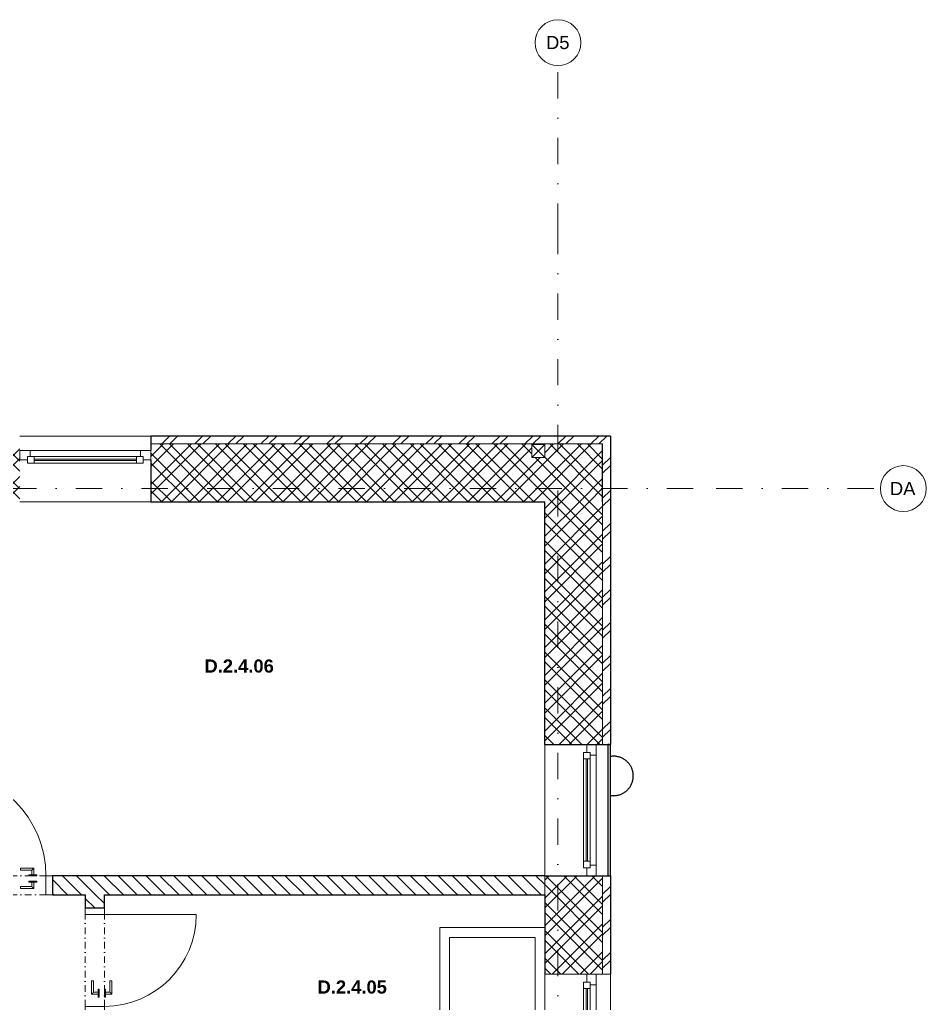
# Model space of a CAD drawing. Header units: millimetres. Extents: x -8379 to 45022, y 54514 to 72403.
# Drawn here: x 17798 to 24704, y 64908 to 72403 of the extents above; entities that cross this region are included whole.
import ezdxf

# ---------------------------------------------------------------- set-up
doc = ezdxf.new("R2010")
doc.units = ezdxf.units.MM
doc.linetypes.add('UDL_2NP_D$0$HA_DashDot_10mm-S3mm', pattern=[500, 200, -150, 0, -150])
doc.linetypes.add('UDL_2NP_D$0$HA_DashDot_2_2mm-S0_6mm', pattern=[110, 50, -30, 0, -30])
for name, color, linetype, lineweight in [('UDL_2NP_D$0$A-AREA-____-IDEN', 252, 'Continuous', 9), ('UDL_2NP_D$0$A-DOOR-____-MCUT', 252, 'UDL_2NP_D$0$HA_DashDot_2_2mm-S0_6mm', 9), ('UDL_2NP_D$0$A-DOOR-____-OTLN', 252, 'Continuous', 9), ('UDL_2NP_D$0$A-DOOR-FRAM-MCUT', 252, 'Continuous', 9), ('UDL_2NP_D$0$A-FLOR-HRAL-MCUT', 252, 'Continuous', 25), ('UDL_2NP_D$0$A-FLOR-HRAL-OTLN', 252, 'Continuous', 9), ('UDL_2NP_D$0$A-GENM-____-OTLN', 252, 'Continuous', 9), ('UDL_2NP_D$0$A-GLAZ-____-MCUT', 252, 'Continuous', 5), ('UDL_2NP_D$0$A-GLAZ-____-OTLN', 252, 'Continuous', 5), ('UDL_2NP_D$0$A-WALL-____-MCUT', 252, 'Continuous', 9), ('UDL_2NP_D$0$A-WALL-____-OTLN', 252, 'Continuous', 9), ('UDL_2NP_D$0$A-WALL-____-PATT', 252, 'Continuous', 25), ('UDL_2NP_D$0$I-WALL-____-MCUT', 252, 'Continuous', 25), ('UDL_2NP_D$0$I-WALL-____-OTLN', 252, 'Continuous', 9), ('UDL_2NP_D$0$M-HVAC-DUCT-OTLN', 252, 'Continuous', 9), ('UDL_2NP_D$0$P-SANR-FIXT-OTLN', 252, 'Continuous', 9), ('UDL_2NP_D$0$S-GRID-____-IDEN', 252, 'Continuous', 9), ('UDL_2NP_D$0$S-GRID-____-OTLN', 252, 'Continuous', 5)]:
    doc.layers.add(name, color=color, linetype=linetype, lineweight=lineweight)
doc.styles.add('UDL_2NP_D$0$Arial_1', font='arial.ttf', dxfattribs={"height": 100})
doc.styles.add('UDL_2NP_D$0$Arial_B', font='arialbd.ttf', dxfattribs={"height": 100})
pattern_1 = [(45, (0, 0), (-106.06602, 106.06602), []), (45, (75, 0), (-106.06602, 106.06602), []), (315, (0, 0), (106.06602, 106.06602), []), (315, (75, 0), (106.06602, 106.06602), [])]
pattern_2 = [(45, (0, 0), (-125.7236, 125.7236), []), (45, (0, 190.5), (-125.7236, 125.7236), [])]
pattern_3 = [(135, (0, 0), (-53.03301, -53.03301), [])]

# ---------------------------------------------------------------- blocks, each defined once
blk = doc.blocks.new('UDL_2NP_D$0$HA_WD_SinglePanel - 1000x1500-1388170-UDL_2NP-D')
at = {"layer": 'UDL_2NP_D$0$A-GLAZ-____-MCUT'}
for p, q in [((-500, 170), (-500, 100)), ((-420, 170), (-500, 170)), ((-420, 125), (-420, 170)), ((500, 170), (420, 170)), ((420, 170), (420, 125)), ((500, 100), (500, 170)), ((-500, 100), (-440, 100)), ((-440, 75), (-440, 125)), ((-440, 125), (-390, 125)), ((-390, 75), (-440, 75)), ((-390, 125), (-390, 75)), ((390, 105), (-390, 105)), ((390, 95), (-390, 95)), ((390, 75), (390, 125)), ((390, 125), (440, 125)), ((440, 75), (390, 75)), ((440, 125), (440, 75)), ((440, 100), (500, 100))]:
    blk.add_line(p, q, dxfattribs=at)
at = {"layer": 'UDL_2NP_D$0$A-GLAZ-____-OTLN'}
for p, q in [((420, 170), (-420, 170)), ((440, 125), (-440, 125)), ((-440, 75), (-440, 125)), ((-440, 75), (440, 75)), ((390, 125), (-390, 125)), ((390, 75), (-390, 75)), ((440, 125), (440, 75))]:
    blk.add_line(p, q, dxfattribs=at)
blk = doc.blocks.new('UDL_2NP_D$0$HA_WD_SinglePanel - 1000x2100-1388051-UDL_2NP-D')
at = {"layer": 'UDL_2NP_D$0$A-GLAZ-____-MCUT'}
for p, q in [((-420, 170), (-500, 170)), ((-420, 125), (-420, 170)), ((500, 170), (420, 170)), ((420, 170), (420, 125)), ((-500, 100), (-440, 100)), ((-440, 75), (-440, 125)), ((-440, 125), (-390, 125)), ((-390, 75), (-440, 75)), ((-390, 125), (-390, 75)), ((390, 105), (-390, 105)), ((390, 95), (-390, 95)), ((390, 75), (390, 125)), ((390, 125), (440, 125)), ((440, 75), (390, 75)), ((440, 125), (440, 75)), ((440, 100), (500, 100))]:
    blk.add_line(p, q, dxfattribs=at)
at = {"layer": 'UDL_2NP_D$0$A-GLAZ-____-OTLN'}
for p, q in [((420, 170), (-420, 170)), ((440, 125), (-440, 125)), ((-440, 75), (-440, 125)), ((-440, 75), (440, 75)), ((390, 125), (-390, 125)), ((390, 75), (-390, 75)), ((440, 125), (440, 75))]:
    blk.add_line(p, q, dxfattribs=at)
blk = doc.blocks.new('UDL_2NP_D$0$HA_WD_SinglePanel - 625x1000-1388367-UDL_2NP-D')
at = {"layer": 'UDL_2NP_D$0$A-GLAZ-____-MCUT'}
for p, q in [((-312.5, 170), (-312.5, 100)), ((-232.5, 170), (-312.5, 170)), ((-232.5, 125), (-232.5, 170)), ((312.5, 170), (232.5, 170)), ((232.5, 170), (232.5, 125)), ((312.5, 100), (312.5, 170)), ((-312.5, 100), (-252.5, 100)), ((-252.5, 75), (-252.5, 125)), ((-252.5, 125), (-202.5, 125)), ((-202.5, 75), (-252.5, 75)), ((-202.5, 125), (-202.5, 75)), ((202.5, 105), (-202.5, 105)), ((202.5, 95), (-202.5, 95)), ((202.5, 75), (202.5, 125)), ((202.5, 125), (252.5, 125)), ((252.5, 75), (202.5, 75)), ((252.5, 125), (252.5, 75)), ((252.5, 100), (312.5, 100))]:
    blk.add_line(p, q, dxfattribs=at)
at = {"layer": 'UDL_2NP_D$0$A-GLAZ-____-OTLN'}
for p, q in [((232.5, 170), (-232.5, 170)), ((252.5, 125), (-252.5, 125)), ((-252.5, 75), (-252.5, 125)), ((-252.5, 75), (252.5, 75)), ((202.5, 125), (-202.5, 125)), ((202.5, 75), (-202.5, 75)), ((252.5, 125), (252.5, 75))]:
    blk.add_line(p, q, dxfattribs=at)
blk = doc.blocks.new('UDL_2NP_D$0$HA_DR_Single_Swing_Solid - In_800x2100-1516474-UDL_2NP-D')
at = {"layer": 'UDL_2NP_D$0$A-DOOR-____-MCUT'}
for p, q in [((-400, 72.5), (400, 72.5)), ((-400, -72.5), (400, -72.5))]:
    blk.add_line(p, q, dxfattribs=at)
at = {"layer": 'UDL_2NP_D$0$A-DOOR-____-OTLN'}
for p, q in [((-307.5, 25), (-307.5, -24.5)), ((-205, 25), (-307.5, 25)), ((-292.5, -24.5), (-292.5, 10)), ((-292.5, 10), (-205, 10)), ((-205, 25), (-205, 10)), ((-330, -24.5), (-270, -24.5)), ((-330, -24.5), (-330, -32.5)), ((-270, -32.5), (-330, -32.5)), ((-330, -72.5), (-270, -72.5)), ((-330, -72.5), (-330, -80.5)), ((-270, -32.5), (-270, -24.5)), ((-270, -80.5), (-270, -72.5)), ((-270, -80.5), (-330, -80.5)), ((-307.5, -80.5), (-307.5, -130)), ((-307.5, -130), (-205, -130)), ((-292.5, -115), (-292.5, -80.5)), ((-205, -115), (-292.5, -115)), ((-205, -115), (-205, -130))]:
    blk.add_line(p, q, dxfattribs=at)
at = {"layer": 'UDL_2NP_D$0$A-DOOR-____-OTLN', "lineweight": 5}
blk.add_line((400, -872.5), (400, -72.5), dxfattribs=at)
blk.add_arc((400, -72.5), 800, 180, 270, dxfattribs=at)
at = {"layer": 'UDL_2NP_D$0$A-DOOR-____-OTLN'}
for points in [[(-292.5, 10), (-292.5, 10), (-292.6, 10.1), (-293.1, 10.6), (-293.5, 11), (-293.9, 11.4), (-294.4, 11.9), (-294.8, 12.3), (-295.4, 12.9), (-296.1, 13.6), (-296.7, 14.2), (-297.1, 14.6), (-297.6, 15.1), (-298.1, 15.6), (-298.5, 16), (-299, 16.5), (-299.5, 17), (-300, 17.5), (-300.5, 18), (-301, 18.5), (-301.5, 19), (-301.9, 19.4), (-302.4, 19.9), (-302.9, 20.4), (-303.3, 20.8), (-303.8, 21.3), (-304.2, 21.7), (-304.7, 22.2), (-305.2, 22.7), (-305.6, 23.1), (-306.1, 23.6), (-306.5, 24), (-306.9, 24.4), (-307.4, 24.9), (-307.5, 25), (-307.5, 25)], [(-307.5, -130), (-307.5, -130), (-307.4, -129.9), (-306.9, -129.4), (-306.5, -129), (-306.1, -128.6), (-305.6, -128.1), (-305.2, -127.7), (-304.6, -127.1), (-303.9, -126.4), (-303.3, -125.8), (-302.9, -125.4), (-302.4, -124.9), (-301.9, -124.4), (-301.5, -124), (-301, -123.5), (-300.5, -123), (-300, -122.5), (-299.5, -122), (-299, -121.5), (-298.5, -121), (-298.1, -120.6), (-297.6, -120.1), (-297.1, -119.6), (-296.7, -119.2), (-296.2, -118.7), (-295.8, -118.3), (-295.3, -117.8), (-294.8, -117.3), (-294.4, -116.9), (-293.9, -116.4), (-293.5, -116), (-293.1, -115.6), (-292.6, -115.1), (-292.5, -115), (-292.5, -115)]]:
    blk.add_open_spline(points, degree=3, knots=[0, 0, 0, 0, 0.083333, 0.125, 0.166667, 0.208333, 0.229167, 0.25, 0.291667, 0.333333, 0.354167, 0.375, 0.395833, 0.416667, 0.4375, 0.458333, 0.479167, 0.5, 0.520833, 0.541667, 0.5625, 0.583333, 0.604167, 0.625, 0.645833, 0.666667, 0.6875, 0.708333, 0.75, 0.770833, 0.791667, 0.833333, 0.875, 0.916667, 1, 1, 1, 1], dxfattribs=at)
at = {"layer": 'UDL_2NP_D$0$A-DOOR-FRAM-MCUT'}
for p, q in [((-400, 72.5), (-450, 72.5)), ((-450, 72.5), (-450, -72.5)), ((-400, -72.5), (-400, 72.5)), ((450, 72.5), (400, 72.5)), ((400, 72.5), (400, -72.5)), ((450, -72.5), (450, 72.5)), ((-450, -72.5), (-400, -72.5)), ((400, -72.5), (450, -72.5))]:
    blk.add_line(p, q, dxfattribs=at)
blk = doc.blocks.new('UDL_2NP_D$0$ABMV_Bathtub_Generic - 800x1700-V10-UDL_2NP-D')
at = {"layer": 'UDL_2NP_D$0$P-SANR-FIXT-OTLN'}
for p, q in [((0, 0), (0, 1700)), ((0, 1700), (800, 1700)), ((0, 1700), (800, 1700)), ((0, 1700), (0, 0)), ((75, 50), (75, 1625)), ((75, 1625), (725, 1625)), ((75, 1625), (725, 1625)), ((75, 50), (75, 1625)), ((725, 1625), (725, 50)), ((725, 1625), (725, 50)), ((725, 50), (75, 50)), ((725, 50), (75, 50))]:
    blk.add_line(p, q, dxfattribs=at)
blk.add_circle((400, 180), 30, dxfattribs=at)
blk = doc.blocks.new('UDL_2NP_D$0$HA_DR_Single_Swing_Solid - In_700x2100-1516377-UDL_2NP-D')
at = {"layer": 'UDL_2NP_D$0$A-DOOR-____-MCUT'}
for p, q in [((-350, 72.5), (350, 72.5)), ((-350, -72.5), (350, -72.5))]:
    blk.add_line(p, q, dxfattribs=at)
at = {"layer": 'UDL_2NP_D$0$A-DOOR-____-OTLN'}
for p, q in [((-257.5, 25), (-257.5, -24.5)), ((-155, 25), (-257.5, 25)), ((-242.5, -24.5), (-242.5, 10)), ((-242.5, 10), (-155, 10)), ((-155, 25), (-155, 10)), ((-280, -24.5), (-220, -24.5)), ((-280, -24.5), (-280, -32.5)), ((-220, -32.5), (-280, -32.5)), ((-280, -72.5), (-220, -72.5)), ((-280, -72.5), (-280, -80.5)), ((-220, -32.5), (-220, -24.5)), ((-220, -80.5), (-220, -72.5)), ((-220, -80.5), (-280, -80.5)), ((-257.5, -80.5), (-257.5, -130)), ((-257.5, -130), (-155, -130)), ((-242.5, -115), (-242.5, -80.5)), ((-155, -115), (-242.5, -115)), ((-155, -115), (-155, -130))]:
    blk.add_line(p, q, dxfattribs=at)
at = {"layer": 'UDL_2NP_D$0$A-DOOR-____-OTLN', "lineweight": 5}
blk.add_line((350, -772.5), (350, -72.5), dxfattribs=at)
blk.add_arc((350, -72.5), 700, 180, 270, dxfattribs=at)
at = {"layer": 'UDL_2NP_D$0$A-DOOR-____-OTLN'}
for points in [[(-242.5, 10), (-242.5, 10), (-242.6, 10.1), (-243.1, 10.6), (-243.5, 11), (-243.9, 11.4), (-244.4, 11.9), (-244.8, 12.3), (-245.4, 12.9), (-246.1, 13.6), (-246.7, 14.2), (-247.1, 14.6), (-247.6, 15.1), (-248.1, 15.6), (-248.5, 16), (-249, 16.5), (-249.5, 17), (-250, 17.5), (-250.5, 18), (-251, 18.5), (-251.5, 19), (-251.9, 19.4), (-252.4, 19.9), (-252.9, 20.4), (-253.3, 20.8), (-253.8, 21.3), (-254.2, 21.7), (-254.7, 22.2), (-255.2, 22.7), (-255.6, 23.1), (-256.1, 23.6), (-256.5, 24), (-256.9, 24.4), (-257.4, 24.9), (-257.5, 25), (-257.5, 25)], [(-257.5, -130), (-257.5, -130), (-257.4, -129.9), (-256.9, -129.4), (-256.5, -129), (-256.1, -128.6), (-255.6, -128.1), (-255.2, -127.7), (-254.6, -127.1), (-253.9, -126.4), (-253.3, -125.8), (-252.9, -125.4), (-252.4, -124.9), (-251.9, -124.4), (-251.5, -124), (-251, -123.5), (-250.5, -123), (-250, -122.5), (-249.5, -122), (-249, -121.5), (-248.5, -121), (-248.1, -120.6), (-247.6, -120.1), (-247.1, -119.6), (-246.7, -119.2), (-246.2, -118.7), (-245.8, -118.3), (-245.3, -117.8), (-244.8, -117.3), (-244.4, -116.9), (-243.9, -116.4), (-243.5, -116), (-243.1, -115.6), (-242.6, -115.1), (-242.5, -115), (-242.5, -115)]]:
    blk.add_open_spline(points, degree=3, knots=[0, 0, 0, 0, 0.083333, 0.125, 0.166667, 0.208333, 0.229167, 0.25, 0.291667, 0.333333, 0.354167, 0.375, 0.395833, 0.416667, 0.4375, 0.458333, 0.479167, 0.5, 0.520833, 0.541667, 0.5625, 0.583333, 0.604167, 0.625, 0.645833, 0.666667, 0.6875, 0.708333, 0.75, 0.770833, 0.791667, 0.833333, 0.875, 0.916667, 1, 1, 1, 1], dxfattribs=at)
at = {"layer": 'UDL_2NP_D$0$A-DOOR-FRAM-MCUT'}
for p, q in [((-350, 72.5), (-400, 72.5)), ((-400, 72.5), (-400, -72.5)), ((-350, -72.5), (-350, 72.5)), ((400, 72.5), (350, 72.5)), ((350, 72.5), (350, -72.5)), ((400, -72.5), (400, 72.5)), ((-400, -72.5), (-350, -72.5)), ((350, -72.5), (400, -72.5))]:
    blk.add_line(p, q, dxfattribs=at)
blk = doc.blocks.new('UDL_2NP_D$0$Railing - Railing-1603245-UDL_2NP-D')
at = {"layer": 'UDL_2NP_D$0$A-FLOR-HRAL-MCUT'}
for p, q in [((22298.2, 66879.9), (22278.2, 66879.9)), ((22278.2, 66879.9), (22278.2, 65879.9)), ((22298.2, 65879.9), (22298.2, 66879.9)), ((22278.2, 65879.9), (22298.2, 65879.9))]:
    blk.add_line(p, q, dxfattribs=at)
blk = doc.blocks.new('UDL_2NP_D$0$HA_GM_ProductsPlaceholder - LP - Name-1558806-UDL_2NP-D')
at = {"layer": 'UDL_2NP_D$0$A-GENM-____-OTLN', "lineweight": 25, "flags": 128}
for points in [[(150, 0), (149.9, 6), (149.5, 12), (148.9, 18), (148.1, 23.9), (147, 29.8), (145.7, 35.7), (144.2, 41.5), (142.4, 47.2), (140.4, 52.8), (138.2, 58.4), (135.7, 63.9), (133, 69.3), (130.2, 74.5), (127.1, 79.7), (123.8, 84.7), (120.3, 89.6), (116.6, 94.3), (112.8, 98.9), (108.7, 103.3), (104.5, 107.6), (100.1, 111.7), (95.6, 115.6), (90.9, 119.3), (86, 122.9), (81, 126.2), (75.9, 129.4), (70.7, 132.3), (65.4, 135), (59.9, 137.5), (54.4, 139.8), (48.7, 141.9), (43, 143.7), (37.2, 145.3), (31.4, 146.7), (25.5, 147.8), (19.6, 148.7), (13.6, 149.4), (7.6, 149.8), (1.6, 150), (-4.4, 149.9), (-10.4, 149.6), (-16.3, 149.1), (-22.3, 148.3), (-23.6, 148.1)], [(-23.6, -148.1), (-19.6, -148.7), (-13.6, -149.4), (-7.6, -149.8), (-1.6, -150), (4.4, -149.9), (10.4, -149.6), (16.3, -149.1), (22.3, -148.3), (28.2, -147.3), (34.1, -146.1), (39.9, -144.6), (45.6, -142.9), (51.3, -140.9), (56.9, -138.8), (62.4, -136.4), (67.8, -133.8), (73.1, -131), (78.3, -127.9), (83.4, -124.7), (88.3, -121.3), (93.1, -117.6), (97.7, -113.8), (102.2, -109.8), (106.5, -105.7), (110.6, -101.3), (114.6, -96.8), (118.4, -92.2), (121.9, -87.3), (125.3, -82.4), (128.5, -77.3), (131.5, -72.1), (134.3, -66.8), (136.9, -61.4), (139.2, -55.9), (141.3, -50.2), (143.2, -44.6), (144.9, -38.8), (146.3, -33), (147.5, -27.1), (148.5, -21.2), (149.2, -15.2), (149.7, -9.2), (150, -3.2), (150, 0)]]:
    blk.add_lwpolyline(points, dxfattribs=at)
blk = doc.blocks.new('UDL_2NP_D$0$Grid - Radius 3_5mm-353793-UDL_2NP-D')
at = {"layer": 'UDL_2NP_D$0$S-GRID-____-IDEN'}
blk.add_circle((0, 0), 3.5, dxfattribs=at)
blk = doc.blocks.new('UDL_2NP_D')
at = {"layer": 'UDL_2NP_D$0$A-WALL-____-PATT', "lineweight": 5}
h = blk.add_hatch(dxfattribs=at)
h.set_pattern_fill('FP_4', color=256, style=0, pattern_type=2)
h.set_pattern_definition(pattern_2)
h.paths.add_polyline_path([(-2151.8, 69169.9), (-2151.8, 69229.9), (-5741.8, 69229.9), (-5741.8, 69169.9)])
h.paths.add_polyline_path([(-1151.8, 69169.9), (223.2, 69169.9), (223.2, 69229.9), (-1151.8, 69229.9)])
h.paths.add_polyline_path([(6848.2, 69169.9), (6848.2, 69229.9), (3598.2, 69229.9), (3598.2, 69169.9), (5681.1, 69169.9)])
h.paths.add_polyline_path([(1223.2, 69169.9), (2598.2, 69169.9), (2598.2, 69229.9), (1223.2, 69229.9)])
h.paths.add_polyline_path([(12923.2, 69169.9), (12923.2, 69229.9), (7848.2, 69229.9), (7848.2, 69169.9), (8162.4, 69169.9)])
h.paths.add_polyline_path([(13923.2, 69169.9), (15298.2, 69169.9), (15298.2, 69229.9), (13923.2, 69229.9)])
h.paths.add_polyline_path([(17798.2, 69169.9), (17798.2, 69229.9), (16298.2, 69229.9), (16298.2, 69169.9)])
h.paths.add_polyline_path([(22238.2, 69169.9), (22298.2, 69169.9), (22298.2, 69229.9), (18798.2, 69229.9), (18798.2, 69169.9)])
h = blk.add_hatch(dxfattribs=at)
h.set_pattern_fill('FP_2', color=256, style=0, pattern_type=2)
h.set_pattern_definition(pattern_1)
h.paths.add_polyline_path([(-2151.8, 68729.9), (-2151.8, 69169.9), (-5741.8, 69169.9), (-5741.8, 68729.9), (-5301.8, 68729.9)])
h.paths.add_polyline_path([(2598.2, 68729.9), (2598.2, 69169.9), (1223.2, 69169.9), (1223.2, 68729.9)])
h.paths.add_polyline_path([(-406.8, 68729.9), (223.2, 68729.9), (223.2, 69169.9), (-1151.8, 69169.9), (-1151.8, 68729.9), (-551.8, 68729.9)])
h.paths.add_polyline_path([(7848.2, 68729.9), (12923.2, 68729.9), (12923.2, 69169.9), (7848.2, 69169.9), (7848.2, 68825.3)])
h.paths.add_polyline_path([(6848.2, 68729.9), (6848.2, 69169.9), (3598.2, 69169.9), (3598.2, 68729.9), (4148.2, 68729.9)])
h.paths.add_polyline_path([(20569, 68729.9), (22238.2, 68729.9), (22238.2, 69169.9), (18798.2, 69169.9), (18798.2, 68729.9)])
h.paths.add_polyline_path([(15298.2, 68729.9), (15298.2, 69169.9), (13923.2, 69169.9), (13923.2, 68729.9)])
h.paths.add_polyline_path([(17798.2, 68729.9), (17798.2, 69169.9), (16298.2, 69169.9), (16298.2, 68729.9), (17048.2, 68729.9)])
h.paths.add_polyline_path([(21698.2, 69067.1), (21698.2, 69167.1), (21798.2, 69167.1), (21798.2, 69067.1)])
h.paths.add_polyline_path([(14883.2, 69067.1), (14883.2, 69167.1), (14983.2, 69167.1), (14983.2, 69067.1), (14977, 69067.1)])
h.paths.add_polyline_path([(11353.2, 69067.1), (11253.2, 69067.1), (11253.2, 69167.1), (11353.2, 69167.1), (11353.2, 69119.9)])
h.paths.add_polyline_path([(1473.2, 69067.1), (1473.2, 69167.1), (1573.2, 69167.1), (1573.2, 69067.1)])
h.paths.add_polyline_path([(-4951.8, 69067.1), (-5051.8, 69067.1), (-5051.8, 69167.1), (-4951.8, 69167.1), (-4951.8, 69119.9)])
h = blk.add_hatch(dxfattribs=at)
h.set_pattern_fill('FP_4', color=256, style=0, pattern_type=2)
h.set_pattern_definition(pattern_2)
h.paths.add_polyline_path([(22238.2, 56779.9), (22298.2, 56779.9), (22298.2, 58779.9), (22238.2, 58779.9), (22238.2, 57243.1), (22297.3, 57243.1), (22297.3, 57004.5), (22238.2, 57004.5), (22238.2, 56787.5)])
h.paths.add_polyline_path([(22298.2, 59779.9), (22298.2, 61879.9), (22238.2, 61879.9), (22238.2, 59779.9)])
h.paths.add_polyline_path([(22298.2, 62504.9), (22298.2, 64504.9), (22238.2, 64504.9), (22238.2, 62504.9)])
h.paths.add_polyline_path([(22298.2, 65129.9), (22298.2, 65879.9), (22238.2, 65879.9), (22238.2, 65129.9)])
h.paths.add_polyline_path([(22238.2, 66879.9), (22298.2, 66879.9), (22298.2, 69169.9), (22238.2, 69169.9), (22238.2, 67483.6)])
h = blk.add_hatch(dxfattribs=at)
h.set_pattern_fill('FP_2', color=256, style=0, pattern_type=2)
h.set_pattern_definition(pattern_1)
h.paths.add_polyline_path([(21809.6, 57286.9), (22238.2, 57286.9), (22238.2, 58779.9), (21798.2, 58779.9), (21798.2, 57286.9)])
h.paths.add_polyline_path([(22143.2, 59779.9), (22238.2, 59779.9), (22238.2, 61879.9), (21798.2, 61879.9), (21798.2, 59779.9), (22118.2, 59779.9)])
h.paths.add_polyline_path([(21798.2, 62504.9), (22238.2, 62504.9), (22238.2, 64504.9), (21798.2, 64504.9), (21798.2, 62784.9)])
h.paths.add_polyline_path([(21798.2, 65129.9), (22238.2, 65129.9), (22238.2, 65879.9), (21798.2, 65879.9), (21798.2, 65734.9)])
h.paths.add_polyline_path([(21798.2, 66879.9), (22238.2, 66879.9), (22238.2, 68729.9), (21798.2, 68729.9), (21798.2, 67483.6)])
h = blk.add_hatch(dxfattribs=at)
h.set_pattern_fill('FP_3', color=256, style=0, pattern_type=2)
h.set_pattern_definition(pattern_3)
h.paths.add_polyline_path([(21798.2, 65734.9), (21798.2, 65879.9), (18048.2, 65879.9), (18048.2, 65734.9), (20569, 65734.9)])
h.paths.add_polyline_path([(15296.2, 65734.9), (15343.2, 65734.9), (15343.2, 65879.9), (15243.2, 65879.9), (15243.2, 65734.9)])
h.paths.add_polyline_path([(16243.2, 65734.9), (17148.2, 65734.9), (17148.2, 65879.9), (16243.2, 65879.9)])
h = blk.add_hatch(dxfattribs=at)
h.set_pattern_fill('FP_3', color=256, style=0, pattern_type=2)
h.set_pattern_definition(pattern_3)
h.paths.add_polyline_path([(18298.2, 61784.9), (18443.2, 61784.9), (18443.2, 61984.9), (18298.2, 61984.9)])
h.paths.add_polyline_path([(18397.8, 62784.9), (18443.2, 62784.9), (18443.2, 64834.9), (18298.2, 64834.9), (18298.2, 62784.9)])
h.paths.add_polyline_path([(18443.2, 65634.9), (18443.2, 65734.9), (18298.2, 65734.9), (18298.2, 65634.9)])
at = {"layer": 'UDL_2NP_D$0$A-WALL-____-MCUT', "lineweight": 25}
for p, q in [((18798.2, 69169.9), (18798.2, 69119.9)), ((22238.2, 68729.9), (22238.2, 69169.9)), ((18798.2, 69049.9), (18798.2, 68729.9)), ((18798.2, 68729.9), (21798.2, 68729.9)), ((21798.2, 66879.9), (21798.2, 68729.9)), ((21798.2, 66879.9), (22238.2, 66879.9)), ((21798.2, 65879.9), (22238.2, 65879.9)), ((21798.2, 65734.9), (21798.2, 65129.9))]:
    blk.add_line(p, q, dxfattribs=at)
at = {"layer": 'UDL_2NP_D$0$A-WALL-____-MCUT'}
for p, q in [((22238.2, 69169.9), (18798.2, 69169.9)), ((22238.2, 66879.9), (22238.2, 68729.9)), ((21798.2, 65734.9), (21798.2, 65879.9)), ((22238.2, 65129.9), (22238.2, 65879.9))]:
    blk.add_line(p, q, dxfattribs=at)
at = {"layer": 'UDL_2NP_D$0$A-WALL-____-OTLN'}
for p, q in [((18798.2, 68729.9), (17798.2, 68729.9)), ((21798.2, 65879.9), (21798.2, 66879.9)), ((21798.2, 64504.9), (21798.2, 65129.9)), ((21798.2, 65129.9), (22118.2, 65129.9)), ((22188.2, 65129.9), (22238.2, 65129.9))]:
    blk.add_line(p, q, dxfattribs=at)
at = {"layer": 'UDL_2NP_D$0$I-WALL-____-MCUT'}
for p, q in [((22298.2, 69229.9), (18798.2, 69229.9)), ((18798.2, 69229.9), (18798.2, 69169.9)), ((22298.2, 69229.9), (22298.2, 66879.9)), ((22238.2, 66879.9), (22298.2, 66879.9)), ((21798.2, 65879.9), (18048.2, 65879.9)), ((18048.2, 65879.9), (18048.2, 65734.9)), ((22238.2, 65879.9), (22298.2, 65879.9)), ((22298.2, 65879.9), (22298.2, 65129.9)), ((18048.2, 65734.9), (18298.2, 65734.9)), ((18298.2, 65734.9), (18298.2, 65634.9)), ((18443.2, 65734.9), (21798.2, 65734.9)), ((18443.2, 65634.9), (18443.2, 65734.9)), ((18298.2, 65634.9), (18443.2, 65634.9))]:
    blk.add_line(p, q, dxfattribs=at)
at = {"layer": 'UDL_2NP_D$0$I-WALL-____-OTLN'}
for p, q in [((17798.2, 69229.9), (18798.2, 69229.9)), ((22238.2, 65129.9), (22298.2, 65129.9)), ((22298.2, 65129.9), (22298.2, 64504.9))]:
    blk.add_line(p, q, dxfattribs=at)
at = {"layer": 'UDL_2NP_D$0$M-HVAC-DUCT-OTLN', "lineweight": 5}
for p, q in [((21698.2, 69167.1), (21798.2, 69067.1)), ((21698.2, 69067.1), (21798.2, 69167.1)), ((21698.2, 69167.1), (21798.2, 69167.1)), ((21698.2, 69067.1), (21698.2, 69167.1)), ((21798.2, 69167.1), (21798.2, 69067.1)), ((21798.2, 69067.1), (21698.2, 69067.1))]:
    blk.add_line(p, q, dxfattribs=at)
at = {"layer": 'UDL_2NP_D$0$S-GRID-____-OTLN', "linetype": 'UDL_2NP_D$0$HA_DashDot_10mm-S3mm', "lineweight": 9}
for p, q in [((21898.2, 70803), (21898.2, 72053)), ((21898.2, 56114.1), (21898.2, 70803)), ((-6778.8, 68829.9), (23103.6, 68829.9)), ((23103.6, 68829.9), (24353.6, 68829.9))]:
    blk.add_line(p, q, dxfattribs=at)
at = {"layer": 'UDL_2NP_D$0$A-DOOR-____-OTLN'}
for name, p, rotation in [('UDL_2NP_D$0$HA_DR_Single_Swing_Solid - In_800x2100-1516474-UDL_2NP-D', (17598.2, 65807.4), 180), ('UDL_2NP_D$0$HA_DR_Single_Swing_Solid - In_700x2100-1516377-UDL_2NP-D', (18370.7, 65234.9), 90.00000000000026)]:
    blk.add_blockref(name, p, dxfattribs=dict(at, rotation=rotation))
at = {"layer": 'UDL_2NP_D$0$A-FLOR-HRAL-OTLN'}
blk.add_blockref('UDL_2NP_D$0$Railing - Railing-1603245-UDL_2NP-D', (0, 0), dxfattribs=at)
at = {"layer": 'UDL_2NP_D$0$A-GENM-____-OTLN'}
blk.add_blockref('UDL_2NP_D$0$HA_GM_ProductsPlaceholder - LP - Name-1558806-UDL_2NP-D', (22321.8, 66640.5), dxfattribs=at)
at = {"layer": 'UDL_2NP_D$0$A-GLAZ-____-OTLN'}
blk.add_blockref('UDL_2NP_D$0$HA_WD_SinglePanel - 1000x1500-1388170-UDL_2NP-D', (18298.2, 68949.9), dxfattribs=at)
at = {"layer": 'UDL_2NP_D$0$A-GLAZ-____-OTLN', "rotation": 270}
for name, p in [('UDL_2NP_D$0$HA_WD_SinglePanel - 1000x2100-1388051-UDL_2NP-D', (22018.2, 66379.9)), ('UDL_2NP_D$0$HA_WD_SinglePanel - 625x1000-1388367-UDL_2NP-D', (22018.2, 64817.4))]:
    blk.add_blockref(name, p, dxfattribs=at)
at = {"layer": 'UDL_2NP_D$0$P-SANR-FIXT-OTLN'}
blk.add_blockref('UDL_2NP_D$0$ABMV_Bathtub_Generic - 800x1700-V10-UDL_2NP-D', (20998.2, 63784.9), dxfattribs=at)
at = {"layer": 'UDL_2NP_D$0$S-GRID-____-IDEN', "xscale": 49.99999999999998, "yscale": 49.99999999999998, "zscale": 49.99999999999998}
blk.add_blockref('UDL_2NP_D$0$Grid - Radius 3_5mm-353793-UDL_2NP-D', (21898.2, 72228), dxfattribs=at)
at = {"layer": 'UDL_2NP_D$0$S-GRID-____-IDEN', "xscale": 49.99999999999998, "yscale": 49.99999999999998, "zscale": 49.99999999999998, "rotation": 269.9999999999996}
blk.add_blockref('UDL_2NP_D$0$Grid - Radius 3_5mm-353793-UDL_2NP-D', (24528.6, 68829.9), dxfattribs=at)
at = {"layer": 'UDL_2NP_D$0$A-AREA-____-IDEN', "lineweight": 5, "char_height": 100, "width": 653.375, "attachment_point": 1, "style": 'UDL_2NP_D$0$Arial_B'}
for s, insert in [('D.2.4.06', (19205.6, 67528)), ('D.2.4.05', (20067.1, 65082.1))]:
    blk.add_mtext(s, dxfattribs=dict(at, insert=insert))
at = {"layer": 'UDL_2NP_D$0$S-GRID-____-IDEN', "lineweight": 5, "char_height": 100, "attachment_point": 1, "style": 'UDL_2NP_D$0$Arial_1'}
for s, insert, width in [('D5', (21807.3, 72278.7), 220.464), ('DA', (24426.4, 68880), 240.506)]:
    blk.add_mtext(s, dxfattribs=dict(at, insert=insert, width=width))

msp = doc.modelspace()

# ---------------------------------------------------------------- block references
msp.add_blockref('UDL_2NP_D', (0, 0))

doc.saveas('drawing.dxf')
